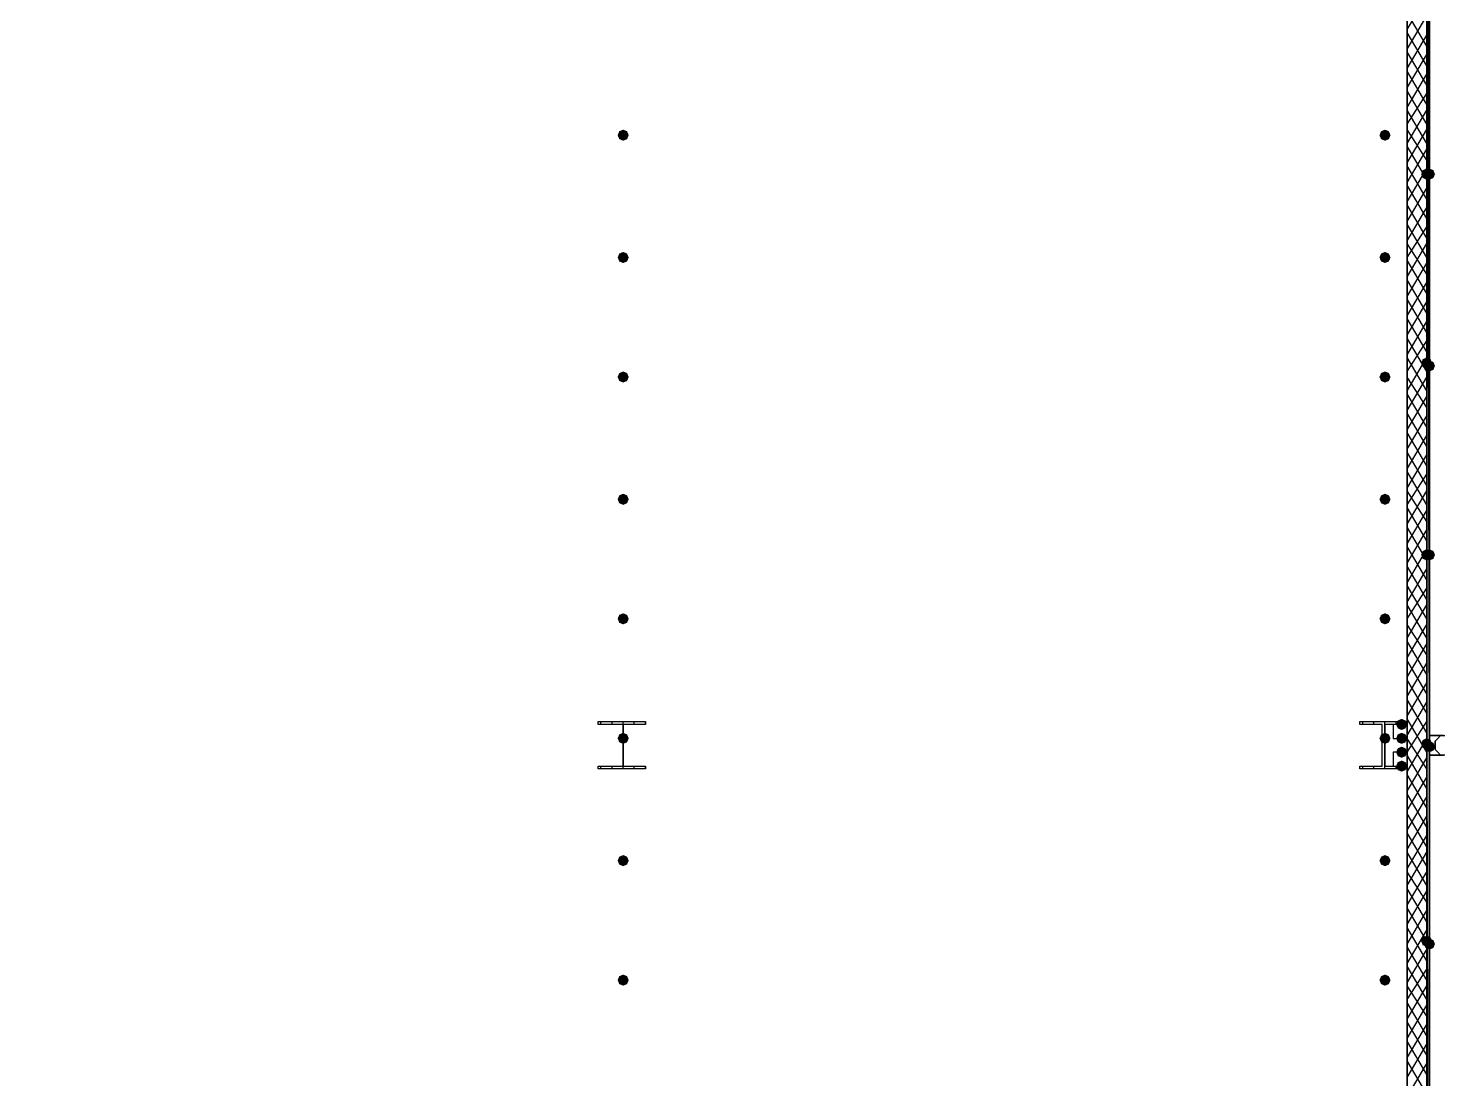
# Model space of a CAD drawing. Header units: millimetres. Extents: x 0 to 420, y 0 to 297.
# Drawn here: x 368.6 to 390.06, y 116.78 to 132.78 of the extents above; entities that cross this region are included whole.
import ezdxf

# ---------------------------------------------------------------- set-up
doc = ezdxf.new("R2010")
doc.units = ezdxf.units.MM
doc.layers.get('0').update_dxf_attribs({"linetype": 'CONTINUOUS'})

msp = doc.modelspace()

# ---------------------------------------------------------------- hatches: boundary and pattern name
at = {"true_color": 0x000007}
h = msp.add_hatch(color=0, dxfattribs=at)
h.paths.add_polyline_path([(389.932333, 139.234333), (389.89, 139.234333), (389.932333, 121.877667)], flags=0)
h.paths.add_polyline_path([(389.89, 139.234333), (389.932333, 121.877667), (389.89, 121.877667)], flags=0)
for points in [[(377.740333, 131.148667), (377.715463, 131.088871), (377.655667, 131.064), (377.595871, 131.088871), (377.571, 131.148667), (377.595871, 131.208462), (377.655667, 131.233333), (377.715462, 131.208463)], [(389.339667, 131.148667), (389.314796, 131.088871), (389.255, 131.064), (389.195204, 131.088871), (389.170333, 131.148667), (389.195204, 131.208462), (389.255, 131.233333), (389.314796, 131.208463)], [(377.740333, 129.286), (377.715463, 129.226204), (377.655667, 129.201333), (377.595871, 129.226204), (377.571, 129.286), (377.595871, 129.345796), (377.655667, 129.370667), (377.715462, 129.345796)], [(389.339667, 129.286), (389.314796, 129.226204), (389.255, 129.201333), (389.195204, 129.226204), (389.170333, 129.286), (389.195204, 129.345796), (389.255, 129.370667), (389.314796, 129.345796)], [(377.740333, 127.465667), (377.715463, 127.405871), (377.655667, 127.381), (377.595871, 127.405871), (377.571, 127.465667), (377.595871, 127.525462), (377.655667, 127.550333), (377.715462, 127.525463)], [(389.339667, 127.465667), (389.314796, 127.405871), (389.255, 127.381), (389.195204, 127.405871), (389.170333, 127.465667), (389.195204, 127.525462), (389.255, 127.550333), (389.314796, 127.525463)], [(377.740333, 125.603), (377.715463, 125.543204), (377.655667, 125.518333), (377.595871, 125.543204), (377.571, 125.603), (377.595871, 125.662796), (377.655667, 125.687667), (377.715462, 125.662796)], [(389.339667, 125.603), (389.314796, 125.543204), (389.255, 125.518333), (389.195204, 125.543204), (389.170333, 125.603), (389.195204, 125.662796), (389.255, 125.687667), (389.314796, 125.662796)], [(377.740333, 123.782667), (377.715463, 123.722871), (377.655667, 123.698), (377.595871, 123.722871), (377.571, 123.782667), (377.595871, 123.842462), (377.655667, 123.867333), (377.715462, 123.842463)], [(389.339667, 123.782667), (389.314796, 123.722871), (389.255, 123.698), (389.195204, 123.722871), (389.170333, 123.782667), (389.195204, 123.842462), (389.255, 123.867333), (389.314796, 123.842463)], [(389.593667, 122.174), (389.568796, 122.114204), (389.509, 122.089333), (389.449204, 122.114204), (389.424333, 122.174), (389.449204, 122.233796), (389.509, 122.258667), (389.568796, 122.233796)], [(377.740333, 121.962333), (377.715463, 121.902537), (377.655667, 121.877667), (377.595871, 121.902537), (377.571, 121.962333), (377.595871, 122.022129), (377.655667, 122.047), (377.715462, 122.022129)], [(389.339667, 121.962333), (389.314796, 121.902537), (389.255, 121.877667), (389.195204, 121.902537), (389.170333, 121.962333), (389.195204, 122.022129), (389.255, 122.047), (389.314796, 122.022129)], [(389.593667, 121.962333), (389.568796, 121.902537), (389.509, 121.877667), (389.449204, 121.902537), (389.424333, 121.962333), (389.449204, 122.022129), (389.509, 122.047), (389.568796, 122.022129)], [(389.593667, 121.750667), (389.568796, 121.690871), (389.509, 121.666), (389.449204, 121.690871), (389.424333, 121.750667), (389.449204, 121.810462), (389.509, 121.835333), (389.568796, 121.810463)], [(389.593667, 121.539), (389.568796, 121.479204), (389.509, 121.454333), (389.449204, 121.479204), (389.424333, 121.539), (389.449204, 121.598796), (389.509, 121.623667), (389.568796, 121.598796)], [(377.740333, 120.099667), (377.715463, 120.039871), (377.655667, 120.015), (377.595871, 120.039871), (377.571, 120.099667), (377.595871, 120.159462), (377.655667, 120.184333), (377.715462, 120.159463)], [(389.339667, 120.099667), (389.314796, 120.039871), (389.255, 120.015), (389.195204, 120.039871), (389.170333, 120.099667), (389.195204, 120.159462), (389.255, 120.184333), (389.314796, 120.159463)], [(377.740333, 118.279333), (377.715463, 118.219537), (377.655667, 118.194667), (377.595871, 118.219537), (377.571, 118.279333), (377.595871, 118.339129), (377.655667, 118.364), (377.715462, 118.339129)], [(389.339667, 118.279333), (389.314796, 118.219537), (389.255, 118.194667), (389.195204, 118.219537), (389.170333, 118.279333), (389.195204, 118.339129), (389.255, 118.364), (389.314796, 118.339129)]]:
    msp.add_hatch(color=0, dxfattribs=at).paths.add_polyline_path(points, flags=0)
at = {"true_color": 0x0000fe}
for points in [[(389.974667, 130.556), (389.949796, 130.496204), (389.89, 130.471333), (389.830204, 130.496204), (389.805333, 130.556), (389.830204, 130.615796), (389.89, 130.640667), (389.949796, 130.615796)], [(390.017, 130.556), (389.992129, 130.496204), (389.932333, 130.471333), (389.872538, 130.496204), (389.847667, 130.556), (389.872537, 130.615796), (389.932333, 130.640667), (389.992129, 130.615796)], [(389.974667, 127.677333), (389.949796, 127.617537), (389.89, 127.592667), (389.830204, 127.617537), (389.805333, 127.677333), (389.830204, 127.737129), (389.89, 127.762), (389.949796, 127.737129)], [(390.017, 127.635), (389.992129, 127.575204), (389.932333, 127.550333), (389.872538, 127.575204), (389.847667, 127.635), (389.872537, 127.694796), (389.932333, 127.719667), (389.992129, 127.694796)], [(389.974667, 124.756333), (389.949796, 124.696537), (389.89, 124.671667), (389.830204, 124.696537), (389.805333, 124.756333), (389.830204, 124.816129), (389.89, 124.841), (389.949796, 124.816129)], [(390.017, 124.756333), (389.992129, 124.696537), (389.932333, 124.671667), (389.872538, 124.696537), (389.847667, 124.756333), (389.872537, 124.816129), (389.932333, 124.841), (389.992129, 124.816129)], [(389.974667, 121.877667), (389.949796, 121.817871), (389.89, 121.793), (389.830204, 121.817871), (389.805333, 121.877667), (389.830204, 121.937462), (389.89, 121.962333), (389.949796, 121.937463)], [(390.017, 121.835333), (389.992129, 121.775538), (389.932333, 121.750667), (389.872538, 121.775538), (389.847667, 121.835333), (389.872537, 121.895129), (389.932333, 121.92), (389.992129, 121.895129)], [(389.974667, 118.872), (389.949796, 118.812204), (389.89, 118.787333), (389.830204, 118.812204), (389.805333, 118.872), (389.830204, 118.931796), (389.89, 118.956667), (389.949796, 118.931796)], [(390.017, 118.829667), (389.992129, 118.769871), (389.932333, 118.745), (389.872538, 118.769871), (389.847667, 118.829667), (389.872537, 118.889462), (389.932333, 118.914333), (389.992129, 118.889463)]]:
    msp.add_hatch(color=0, dxfattribs=at).paths.add_polyline_path(points, flags=0)
at = {"true_color": 0x000007}
h = msp.add_hatch(color=0, dxfattribs=at)
h.paths.add_polyline_path([(389.932333, 121.835333), (389.89, 121.835333), (389.932333, 103.801333)], flags=0)
h.paths.add_polyline_path([(389.89, 121.835333), (389.932333, 103.801333), (389.89, 103.801333)], flags=0)

# ---------------------------------------------------------------- linework, layer by layer
at = {"color": 0, "true_color": 0x000007}
for points in [[(389.89, 104.097667), (389.89, 159.088667)], [(389.932333, 139.234333), (389.932333, 121.877667), (389.89, 139.234333), (389.89, 121.877667)], [(389.593667, 138.599333), (389.593667, 110.193667)], [(389.593667, 132.757333), (389.89, 133.265333)], [(389.89, 132.503333), (389.593667, 133.011333)], [(389.593667, 132.461), (389.89, 132.969)], [(389.89, 132.207), (389.593667, 132.715)], [(389.593667, 132.164667), (389.89, 132.672667)], [(389.89, 131.910667), (389.593667, 132.418667)], [(389.593667, 131.868333), (389.89, 132.376333)], [(389.89, 131.614333), (389.593667, 132.122333)], [(389.593667, 131.572), (389.89, 132.08)], [(389.89, 131.318), (389.593667, 131.826)], [(389.593667, 131.318), (389.89, 131.783667)], [(389.593667, 131.021667), (389.89, 131.529667)], [(389.89, 131.021667), (389.593667, 131.529667)], [(389.593667, 130.725333), (389.89, 131.233333)], [(389.89, 130.767667), (389.593667, 131.233333)], [(389.89, 130.471333), (389.593667, 130.979333)], [(389.593667, 130.429), (389.89, 130.937)], [(389.89, 130.175), (389.593667, 130.683)], [(389.593667, 130.132667), (389.89, 130.640667)], [(389.89, 129.878667), (389.593667, 130.386667)], [(389.593667, 129.836333), (389.89, 130.344333)], [(389.89, 129.582333), (389.593667, 130.090333)], [(389.593667, 129.54), (389.89, 130.048)], [(389.89, 129.286), (389.593667, 129.794)], [(389.593667, 129.286), (389.89, 129.751667)], [(389.593667, 128.989667), (389.89, 129.497667)], [(389.89, 129.032), (389.593667, 129.497667)], [(389.89, 128.735667), (389.593667, 129.243667)], [(389.593667, 128.693333), (389.89, 129.201333)], [(389.89, 128.439333), (389.593667, 128.947333)], [(389.593667, 128.397), (389.89, 128.905)], [(389.89, 128.143), (389.593667, 128.651)], [(389.593667, 128.100667), (389.89, 128.608667)], [(389.89, 127.846667), (389.593667, 128.354667)], [(389.593667, 127.804333), (389.89, 128.312333)], [(389.89, 127.550333), (389.593667, 128.058333)], [(389.593667, 127.550333), (389.89, 128.016)], [(389.593667, 127.254), (389.89, 127.762)], [(389.89, 127.254), (389.593667, 127.762)], [(389.593667, 126.957667), (389.89, 127.465667)], [(389.89, 127), (389.593667, 127.465667)], [(389.89, 126.703667), (389.593667, 127.211667)], [(389.593667, 126.661333), (389.89, 127.169333)], [(389.89, 126.407333), (389.593667, 126.915333)], [(389.593667, 126.365), (389.89, 126.873)], [(389.89, 126.111), (389.593667, 126.619)], [(389.593667, 126.068667), (389.89, 126.576667)], [(389.89, 125.814667), (389.593667, 126.322667)], [(389.593667, 125.772333), (389.89, 126.280333)], [(389.89, 125.518333), (389.593667, 126.026333)], [(389.593667, 125.518333), (389.89, 125.984)], [(389.593667, 125.222), (389.89, 125.73)], [(389.89, 125.264333), (389.593667, 125.73)], [(389.89, 124.968), (389.593667, 125.476)], [(389.593667, 124.925667), (389.89, 125.433667)], [(389.89, 124.671667), (389.593667, 125.179667)], [(389.593667, 124.629333), (389.89, 125.137333)], [(389.89, 124.375333), (389.593667, 124.883333)], [(389.593667, 124.333), (389.89, 124.841)], [(389.89, 124.079), (389.593667, 124.587)], [(389.593667, 124.036667), (389.89, 124.544667)], [(389.89, 123.782667), (389.593667, 124.290667)], [(389.593667, 123.782667), (389.89, 124.248333)], [(389.593667, 123.486333), (389.89, 123.994333)], [(389.89, 123.486333), (389.593667, 123.994333)], [(389.593667, 123.19), (389.89, 123.698)], [(389.89, 123.232333), (389.593667, 123.698)], [(389.89, 122.936), (389.593667, 123.444)], [(389.593667, 122.893667), (389.89, 123.401667)], [(389.89, 122.639667), (389.593667, 123.147667)], [(389.593667, 122.597333), (389.89, 123.105333)], [(389.89, 122.343333), (389.593667, 122.851333)], [(389.593667, 122.301), (389.89, 122.809)], [(389.89, 122.047), (389.593667, 122.555)], [(389.593667, 122.004667), (389.89, 122.512667)], [(377.317, 122.174), (377.317, 122.216333)], [(377.486333, 122.174), (377.486333, 122.216333)], [(377.655667, 121.496667), (377.655667, 122.216333)], [(377.825, 122.174), (377.825, 122.216333)], [(377.994333, 122.174), (377.994333, 122.216333)], [(388.916333, 122.174), (388.916333, 122.216333)], [(389.085667, 122.174), (389.085667, 122.216333)], [(389.255, 121.496667), (389.255, 122.216333)], [(389.424333, 122.174), (389.424333, 122.216333)], [(389.89, 121.750667), (389.593667, 122.258667)], [(389.593667, 122.174), (389.593667, 122.216333)], [(389.593667, 121.750667), (389.89, 122.216333)], [(390.144, 122.004667), (389.932333, 122.004667), (389.932333, 122.131667), (389.932333, 122.004667), (390.144, 122.004667)], [(390.144, 122.004667), (389.932333, 122.004667), (389.932333, 122.131667), (389.932333, 122.004667), (390.144, 122.004667)], [(390.144, 122.004667), (389.932333, 122.004667), (389.932333, 122.131667), (389.932333, 122.004667), (390.144, 122.004667)], [(389.593667, 121.454333), (389.89, 121.962333)], [(389.89, 121.496667), (389.593667, 121.962333)], [(390.101667, 122.004667), (390.059333, 121.962333), (390.017, 121.92), (390.017, 121.877667), (390.017, 121.835333), (390.017, 121.793), (390.059333, 121.750667), (390.101667, 121.708333)], [(390.101667, 121.708333), (390.059333, 121.750667), (390.017, 121.793), (390.017, 121.835333), (390.017, 121.877667), (390.017, 121.92), (390.059333, 121.962333), (390.101667, 122.004667)], [(389.89, 121.200333), (389.593667, 121.708333)], [(389.932333, 121.835333), (389.932333, 103.801333), (389.89, 121.835333), (389.89, 103.801333)], [(389.89, 121.835333), (389.89, 103.801333)], [(389.932333, 103.801333), (389.932333, 121.835333), (389.89, 121.835333)], [(389.89, 121.835333), (389.89, 103.801333)], [(389.932333, 103.801333), (389.932333, 121.835333), (389.89, 121.835333)], [(390.144, 121.708333), (389.932333, 121.708333), (389.932333, 121.581333), (389.932333, 121.708333), (390.144, 121.708333)], [(390.144, 121.708333), (389.932333, 121.708333), (389.932333, 121.581333), (389.932333, 121.708333), (390.144, 121.708333)], [(390.144, 121.708333), (389.932333, 121.708333), (389.932333, 121.581333), (389.932333, 121.708333), (390.144, 121.708333)], [(377.317, 121.496667), (377.317, 121.539)], [(377.486333, 121.496667), (377.486333, 121.539)], [(377.825, 121.496667), (377.825, 121.539)], [(377.994333, 121.496667), (377.994333, 121.539)], [(388.916333, 121.496667), (388.916333, 121.539)], [(389.085667, 121.496667), (389.085667, 121.539)], [(389.424333, 121.496667), (389.424333, 121.539)], [(389.593667, 121.158), (389.89, 121.666)], [(389.593667, 121.496667), (389.593667, 121.539)], [(389.89, 120.904), (389.593667, 121.412)], [(389.593667, 120.861667), (389.89, 121.369667)], [(389.89, 120.607667), (389.593667, 121.115667)], [(389.593667, 120.565333), (389.89, 121.073333)], [(389.89, 120.311333), (389.593667, 120.819333)], [(389.593667, 120.269), (389.89, 120.777)], [(389.89, 120.015), (389.593667, 120.523)], [(389.593667, 119.972667), (389.89, 120.480667)], [(389.593667, 119.718667), (389.89, 120.226667)], [(389.89, 119.718667), (389.593667, 120.226667)], [(389.593667, 119.422333), (389.89, 119.930333)], [(389.89, 119.464667), (389.593667, 119.930333)], [(389.89, 119.168333), (389.593667, 119.676333)], [(389.593667, 119.126), (389.89, 119.634)], [(389.89, 118.872), (389.593667, 119.38)], [(389.593667, 118.829667), (389.89, 119.337667)], [(389.89, 118.575667), (389.593667, 119.083667)], [(389.593667, 118.533333), (389.89, 119.041333)], [(389.89, 118.279333), (389.593667, 118.787333)], [(389.593667, 118.237), (389.89, 118.745)], [(389.89, 117.983), (389.593667, 118.491)], [(389.593667, 117.983), (389.89, 118.448667)], [(389.593667, 117.686667), (389.89, 118.194667)], [(389.89, 117.729), (389.593667, 118.194667)], [(389.89, 117.432667), (389.593667, 117.940667)], [(389.593667, 117.390333), (389.89, 117.898333)], [(389.89, 117.136333), (389.593667, 117.644333)], [(389.593667, 117.094), (389.89, 117.602)], [(389.89, 116.84), (389.593667, 117.348)], [(389.593667, 116.797667), (389.89, 117.305667)], [(389.89, 116.543667), (389.593667, 117.051667)], [(389.593667, 116.501333), (389.89, 117.009333)]]:
    msp.add_lwpolyline(points, dxfattribs=at)
for points in [[(389.932333, 139.234333), (389.89, 139.234333), (389.932333, 121.877667)], [(389.89, 139.234333), (389.932333, 121.877667), (389.89, 121.877667)], [(389.932333, 121.877667), (389.932333, 139.234333), (389.89, 139.234333), (389.89, 121.877667)], [(389.932333, 121.877667), (389.932333, 139.234333), (389.89, 139.234333), (389.89, 121.877667)], [(367.876667, 138.599333), (360.383667, 138.599333), (360.383667, 104.097667), (373.083667, 104.097667), (373.083667, 110.193667), (389.593667, 110.193667), (389.593667, 121.496667), (389.593667, 138.599333)], [(377.994333, 121.496667), (377.274667, 121.496667), (377.274667, 121.539), (377.655667, 121.539), (377.655667, 122.174), (377.274667, 122.174), (377.274667, 122.216333), (377.994333, 122.216333), (377.994333, 122.174), (377.655667, 122.174), (377.655667, 121.539), (377.994333, 121.539)], [(389.593667, 121.496667), (388.874, 121.496667), (388.874, 121.539), (389.212667, 121.539), (389.212667, 122.174), (388.874, 122.174), (388.874, 122.216333), (389.593667, 122.216333), (389.593667, 122.174), (389.255, 122.174), (389.255, 121.539), (389.593667, 121.539)], [(389.593667, 122.174), (389.382, 122.174), (389.382, 121.962333), (389.593667, 121.962333), (389.593667, 122.174), (389.382, 122.174), (389.382, 121.962333), (389.593667, 121.962333)], [(390.144, 121.708333), (390.101667, 121.708333), (390.059333, 121.750667), (390.017, 121.793), (390.017, 121.835333), (390.017, 121.877667), (390.017, 121.92), (390.059333, 121.962333), (390.101667, 122.004667), (390.144, 122.004667), (390.186333, 122.004667), (390.228667, 122.004667), (390.228667, 121.962333), (390.271, 121.962333), (390.271, 121.92), (390.313333, 121.877667), (390.313333, 121.835333), (390.271, 121.793), (390.271, 121.750667), (390.228667, 121.750667), (390.228667, 121.708333), (390.186333, 121.708333)], [(389.593667, 121.750667), (389.382, 121.750667), (389.382, 121.539), (389.593667, 121.539), (389.593667, 121.750667), (389.382, 121.750667), (389.382, 121.539), (389.593667, 121.539)], [(389.932333, 121.835333), (389.89, 121.835333), (389.932333, 103.801333)], [(389.89, 121.835333), (389.932333, 103.801333), (389.89, 103.801333)]]:
    msp.add_lwpolyline(points, close=True, dxfattribs=at)

doc.saveas('drawing.dxf')
